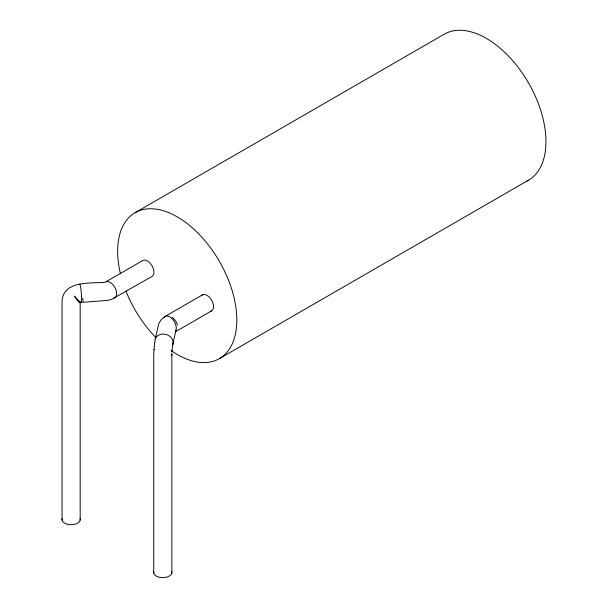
<?xml version="1.0" encoding="UTF-8"?>
<svg xmlns="http://www.w3.org/2000/svg" width="608" height="608" viewBox="0 0 608 608"><rect width="100%" height="100%" fill="white"/><g stroke="black" fill="none" stroke-linecap="round" stroke-linejoin="round"><path stroke-width="0.91" d="M171.859 355.634L171.912 352.974M154.637 342.547L153.733 354.259L153.733 573.055M172.026 350.634L172.756 343.923L172.528 345.428L176.001 330.03M155.26 338.998L158.794 323.479L161.409 319.405L165.178 316.388L202.418 294.888M171.935 351.128L171.015 350.862L171.448 350.816A9.272 0.882 3.8 0 0 171.988 350.398M135.098 212.678L444.22 34.208A84.276 48.655 60 0 1 529.272 84.223A84.276 48.655 60 0 1 526.9 181.032M175.203 331.884L211.637 310.848M219.366 358.644L528.496 180.173M104.865 282.256C90.82 283.708 63.794 280.128 62.054 300.854L62.054 520.121M80.925 302.434L107.251 300.428L111.545 299.394L152.046 276.442A9.219 5.32 60 0 0 152.046 265.802A9.219 5.32 60 0 0 142.827 260.482L105.587 281.983A9.219 5.32 60 0 1 115.36 288.367A9.219 5.32 60 0 1 113.453 298.361M172.391 317.384L175.644 320.766L177.521 324.976M82.703 298.308L83.136 301.264M171.859 354.388L171.859 573.055M80.172 302.761L80.172 520.121M120.468 273.82A84.276 48.655 60 0 1 166.736 211.873A84.276 48.655 60 0 1 236.763 316.935A84.276 48.655 60 0 1 172.049 351.219M155.754 337.448A84.276 48.655 60 0 1 125.947 291.103M201.385 295.845A9.219 5.32 60 0 1 211.637 300.208A9.219 5.32 60 0 1 210.284 311.266M164.137 317.346A9.219 5.32 60 0 1 173.044 319.732A9.219 5.32 60 0 1 175.431 331.39M79.488 284.278A9.09 0.973 85.7 0 1 81.176 291.673A9.264 0.988 85.7 0 1 81.176 302.313A9.097 0.973 85.7 0 1 80.636 301.925M172.763 344.227A9.264 7.501 12.8 0 0 170.415 336.779A9.09 7.357 12.8 0 0 157.601 335.798A9.264 7.501 12.8 0 0 155.093 342.243M171.859 571.68A9.135 5.274 0 0 1 162.8 577.646A9.135 5.274 0 0 1 153.733 571.68M80.317 302.617A9.097 1.786 61.1 0 1 79.83 302.716M79.838 302.716A9.272 1.824 61.1 0 1 74.51 296.096L74.533 296.081A9.135 2.44 54.7 0 0 80.043 301.583M80.172 518.746A9.135 5.274 0 0 1 71.113 524.712A9.135 5.274 0 0 1 62.054 518.746M153.953 349.486A9.272 0.882 3.8 0 1 153.908 349.258"/></g></svg>
